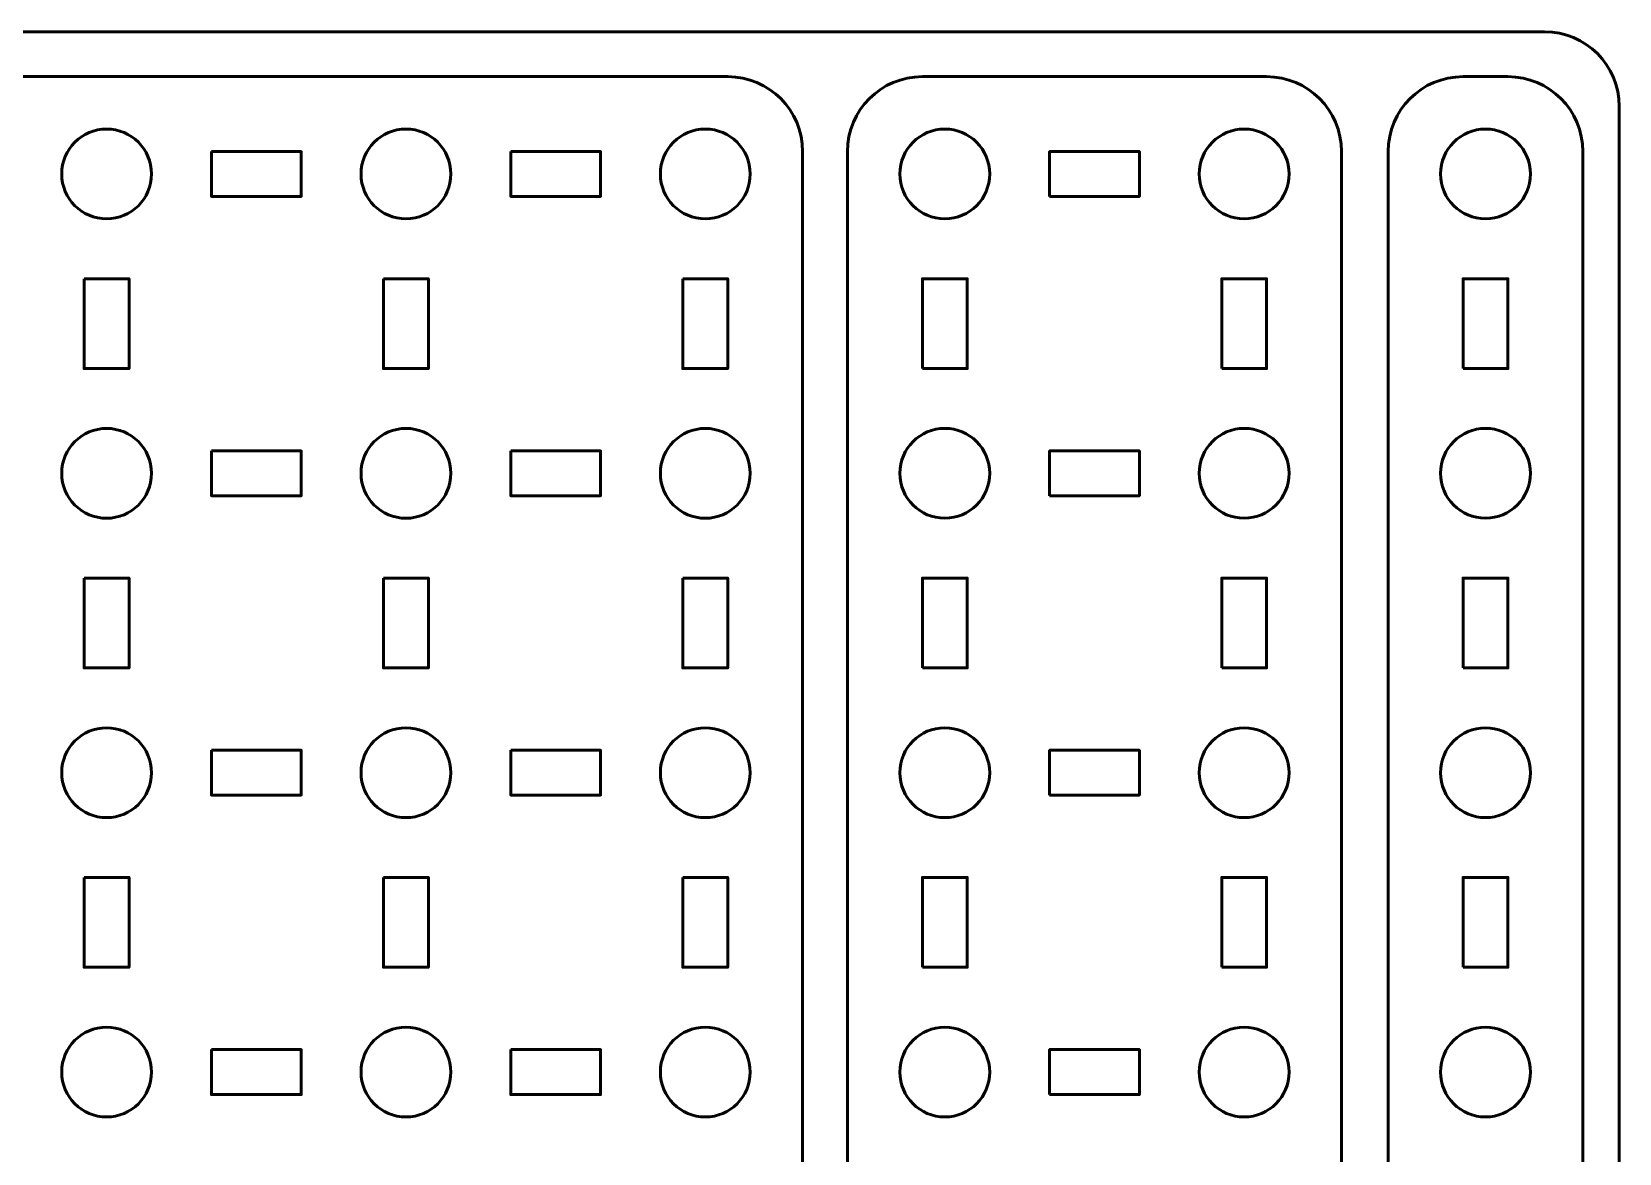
# Model space of a CAD drawing. Header units: centimetres. Extents: x -21 to 0, y -29.7 to 0.
# Drawn here: x -10.61 to 0, y -7.49 to 0 of the extents above; entities that cross this region are included whole.
import ezdxf

# ---------------------------------------------------------------- set-up
doc = ezdxf.new("R2010")
doc.units = ezdxf.units.CM
doc.header["$MEASUREMENT"] = 0
doc.layers.add('Layer 1', color=7, linetype='Continuous')

msp = doc.modelspace()

# ---------------------------------------------------------------- linework, layer by layer
at = {"layer": 'Layer 1', "color": 22, "lineweight": 53}
msp.add_open_spline([(-21.00003, -29.19996), (-21.00003, -29.19996), (-21.00003, -0.49992), (-21.00003, -0.49992), (-21.00003, -0.49992), (-21.00003, -0.22295), (-20.77694, 0.00004), (-20.49994, 0.00004), (-20.49994, 0.00004), (-20.49994, 0.00004), (-0.50008, 0.00004), (-0.50008, 0.00004), (-0.50008, 0.00004), (-0.22294, 0.00004), (0.00002, -0.22295), (0.00002, -0.49992), (0.00002, -0.49992), (0.00002, -0.49992), (0.00002, -29.19996), (0.00002, -29.19996), (0.00002, -29.19996), (0.00002, -29.47696), (-0.22294, -29.70005), (-0.50008, -29.70005), (-0.50008, -29.70005), (-0.50008, -29.70005), (-20.49994, -29.70005), (-20.49994, -29.70005), (-20.49994, -29.70005), (-20.77694, -29.70005), (-21.00003, -29.47696), (-21.00003, -29.19996)], degree=3, knots=[0, 0, 0, 0, 0.125, 0.125, 0.125, 0.125, 0.25, 0.25, 0.25, 0.25, 0.375, 0.375, 0.375, 0.375, 0.5, 0.5, 0.5, 0.5, 0.625, 0.625, 0.625, 0.625, 0.75, 0.75, 0.75, 0.75, 0.875, 0.875, 0.875, 0.875, 1, 1, 1, 1], dxfattribs=at)
at = {"layer": 'Layer 1', "color": 2, "lineweight": 53}
for points in [[(-20.25618, -0.29996), (-20.25618, -0.29996), (-5.9563, -0.29996), (-5.9563, -0.29996), (-5.9563, -0.29996), (-5.67916, -0.29996), (-5.4562, -0.52306), (-5.4562, -0.80006), (-5.4562, -0.80006), (-5.4562, -0.80006), (-5.4562, -15.09994), (-5.4562, -15.09994), (-5.4562, -15.09994), (-5.4562, -15.37708), (-5.67916, -15.60004), (-5.9563, -15.60004), (-5.9563, -15.60004), (-5.9563, -15.60004), (-20.25618, -15.60004), (-20.25618, -15.60004), (-20.25618, -15.60004), (-20.53318, -15.60004), (-20.75628, -15.37708), (-20.75628, -15.09994), (-20.75628, -15.09994), (-20.75628, -15.09994), (-20.75628, -0.80006), (-20.75628, -0.80006), (-20.75628, -0.80006), (-20.75628, -0.52306), (-20.53318, -0.29996), (-20.25618, -0.29996)], [(-5.15626, -15.09991), (-5.15626, -15.09991), (-5.15626, -0.80007), (-5.15626, -0.80007), (-5.15626, -0.80007), (-5.15626, -0.52294), (-4.93316, -0.29998), (-4.65616, -0.29998), (-4.65616, -0.29998), (-4.65616, -0.29998), (-2.35624, -0.29998), (-2.35624, -0.29998), (-2.35624, -0.29998), (-2.07923, -0.29998), (-1.85628, -0.52294), (-1.85628, -0.80007), (-1.85628, -0.80007), (-1.85628, -0.80007), (-1.85628, -15.09991), (-1.85628, -15.09991), (-1.85628, -15.09991), (-1.85628, -15.37691), (-2.07923, -15.60001), (-2.35624, -15.60001), (-2.35624, -15.60001), (-2.35624, -15.60001), (-4.65616, -15.60001), (-4.65616, -15.60001), (-4.65616, -15.60001), (-4.93316, -15.60001), (-5.15626, -15.37691), (-5.15626, -15.09991)], [(-1.54375, -15.09994), (-1.54375, -15.09994), (-1.54375, -0.80006), (-1.54375, -0.80006), (-1.54375, -0.80006), (-1.54375, -0.52292), (-1.32066, -0.29996), (-1.04366, -0.29996), (-1.04366, -0.29996), (-1.04366, -0.29996), (-0.74365, -0.29996), (-0.74365, -0.29996), (-0.74365, -0.29996), (-0.46669, -0.29996), (-0.24373, -0.52292), (-0.24373, -0.80006), (-0.24373, -0.80006), (-0.24373, -0.80006), (-0.24373, -15.09994), (-0.24373, -15.09994), (-0.24373, -15.09994), (-0.24373, -15.37694), (-0.46669, -15.60004), (-0.74365, -15.60004), (-0.74365, -15.60004), (-0.74365, -15.60004), (-1.04366, -15.60004), (-1.04366, -15.60004), (-1.04366, -15.60004), (-1.32066, -15.60004), (-1.54375, -15.37694), (-1.54375, -15.09994)]]:
    msp.add_open_spline(points, degree=3, knots=[0, 0, 0, 0, 0.125, 0.125, 0.125, 0.125, 0.25, 0.25, 0.25, 0.25, 0.375, 0.375, 0.375, 0.375, 0.5, 0.5, 0.5, 0.5, 0.625, 0.625, 0.625, 0.625, 0.75, 0.75, 0.75, 0.75, 0.875, 0.875, 0.875, 0.875, 1, 1, 1, 1], dxfattribs=at)
at = {"layer": 'Layer 1', "lineweight": 53}
for points in [[(-9.80627, -0.94999), (-9.80627, -1.11576), (-9.94061, -1.24999), (-10.10623, -1.24999), (-10.10623, -1.24999), (-10.2719, -1.24999), (-10.40624, -1.11576), (-10.40624, -0.94999), (-10.40624, -0.94999), (-10.40624, -0.78432), (-10.2719, -0.64999), (-10.10623, -0.64999), (-10.10623, -0.64999), (-9.94061, -0.64999), (-9.80627, -0.78432), (-9.80627, -0.94999)], [(-7.80616, -0.94999), (-7.80616, -1.11576), (-7.94053, -1.24999), (-8.10616, -1.24999), (-8.10616, -1.24999), (-8.27193, -1.24999), (-8.40616, -1.11576), (-8.40616, -0.94999), (-8.40616, -0.94999), (-8.40616, -0.78432), (-8.27193, -0.64999), (-8.10616, -0.64999), (-8.10616, -0.64999), (-7.94053, -0.64999), (-7.80616, -0.78432), (-7.80616, -0.94999)], [(-5.80623, -0.94999), (-5.80623, -1.11576), (-5.94056, -1.24999), (-6.10623, -1.24999), (-6.10623, -1.24999), (-6.27186, -1.24999), (-6.40623, -1.11576), (-6.40623, -0.94999), (-6.40623, -0.94999), (-6.40623, -0.78432), (-6.27186, -0.64999), (-6.10623, -0.64999), (-6.10623, -0.64999), (-5.94056, -0.64999), (-5.80623, -0.78432), (-5.80623, -0.94999)], [(-4.50623, -0.65001), (-4.34046, -0.65001), (-4.20623, -0.78434), (-4.20623, -0.95), (-4.20623, -0.95), (-4.20623, -1.11563), (-4.34046, -1.25), (-4.50623, -1.25), (-4.50623, -1.25), (-4.67189, -1.25), (-4.80623, -1.11563), (-4.80623, -0.95), (-4.80623, -0.95), (-4.80623, -0.78434), (-4.67189, -0.65001), (-4.50623, -0.65001)], [(-2.50617, -0.65001), (-2.34054, -0.65001), (-2.20616, -0.78434), (-2.20616, -0.95), (-2.20616, -0.95), (-2.20616, -1.11563), (-2.34054, -1.25), (-2.50617, -1.25), (-2.50617, -1.25), (-2.67194, -1.25), (-2.80617, -1.11563), (-2.80617, -0.95), (-2.80617, -0.95), (-2.80617, -0.78434), (-2.67194, -0.65001), (-2.50617, -0.65001)], [(-0.89373, -0.64999), (-0.72795, -0.64999), (-0.59372, -0.78432), (-0.59372, -0.94999), (-0.59372, -0.94999), (-0.59372, -1.11562), (-0.72795, -1.24999), (-0.89373, -1.24999), (-0.89373, -1.24999), (-1.05939, -1.24999), (-1.19373, -1.11562), (-1.19373, -0.94999), (-1.19373, -0.94999), (-1.19373, -0.78432), (-1.05939, -0.64999), (-0.89373, -0.64999)], [(-9.40622, -0.80006), (-9.40622, -0.80006), (-8.80621, -0.80006), (-8.80621, -0.80006), (-8.80621, -0.80006), (-8.80621, -0.80006), (-8.80621, -1.10006), (-8.80621, -1.10006), (-8.80621, -1.10006), (-8.80621, -1.10006), (-9.40622, -1.10006), (-9.40622, -1.10006), (-9.40622, -1.10006), (-9.40622, -1.10006), (-9.40622, -0.80006), (-9.40622, -0.80006)], [(-7.40625, -0.80006), (-7.40625, -0.80006), (-6.80625, -0.80006), (-6.80625, -0.80006), (-6.80625, -0.80006), (-6.80625, -0.80006), (-6.80625, -1.10006), (-6.80625, -1.10006), (-6.80625, -1.10006), (-6.80625, -1.10006), (-7.40625, -1.10006), (-7.40625, -1.10006), (-7.40625, -1.10006), (-7.40625, -1.10006), (-7.40625, -0.80006), (-7.40625, -0.80006)], [(-3.80621, -1.10007), (-3.80621, -1.10007), (-3.80621, -0.80007), (-3.80621, -0.80007), (-3.80621, -0.80007), (-3.80621, -0.80007), (-3.20622, -0.80007), (-3.20622, -0.80007), (-3.20622, -0.80007), (-3.20622, -0.80007), (-3.20622, -1.10007), (-3.20622, -1.10007), (-3.20622, -1.10007), (-3.20622, -1.10007), (-3.80621, -1.10007), (-3.80621, -1.10007)], [(-10.25617, -1.65001), (-10.25617, -1.65001), (-9.95616, -1.65001), (-9.95616, -1.65001), (-9.95616, -1.65001), (-9.95616, -1.65001), (-9.95616, -2.25001), (-9.95616, -2.25001), (-9.95616, -2.25001), (-9.95616, -2.25001), (-10.25617, -2.25001), (-10.25617, -2.25001), (-10.25617, -2.25001), (-10.25617, -2.25001), (-10.25617, -1.65001), (-10.25617, -1.65001)], [(-8.25623, -1.65001), (-8.25623, -1.65001), (-7.95623, -1.65001), (-7.95623, -1.65001), (-7.95623, -1.65001), (-7.95623, -1.65001), (-7.95623, -2.25001), (-7.95623, -2.25001), (-7.95623, -2.25001), (-7.95623, -2.25001), (-8.25623, -2.25001), (-8.25623, -2.25001), (-8.25623, -2.25001), (-8.25623, -2.25001), (-8.25623, -1.65001), (-8.25623, -1.65001)], [(-6.2563, -1.65001), (-6.2563, -1.65001), (-5.9563, -1.65001), (-5.9563, -1.65001), (-5.9563, -1.65001), (-5.9563, -1.65001), (-5.9563, -2.25001), (-5.9563, -2.25001), (-5.9563, -2.25001), (-5.9563, -2.25001), (-6.2563, -2.25001), (-6.2563, -2.25001), (-6.2563, -2.25001), (-6.2563, -2.25001), (-6.2563, -1.65001), (-6.2563, -1.65001)], [(-4.65616, -2.25002), (-4.65616, -2.25002), (-4.65616, -1.65002), (-4.65616, -1.65002), (-4.65616, -1.65002), (-4.65616, -1.65002), (-4.35616, -1.65002), (-4.35616, -1.65002), (-4.35616, -1.65002), (-4.35616, -1.65002), (-4.35616, -2.25002), (-4.35616, -2.25002), (-4.35616, -2.25002), (-4.35616, -2.25002), (-4.65616, -2.25002), (-4.65616, -2.25002)], [(-2.65624, -2.25002), (-2.65624, -2.25002), (-2.65624, -1.65002), (-2.65624, -1.65002), (-2.65624, -1.65002), (-2.65624, -1.65002), (-2.35624, -1.65002), (-2.35624, -1.65002), (-2.35624, -1.65002), (-2.35624, -1.65002), (-2.35624, -2.25002), (-2.35624, -2.25002), (-2.35624, -2.25002), (-2.35624, -2.25002), (-2.65624, -2.25002), (-2.65624, -2.25002)], [(-1.04366, -2.25001), (-1.04366, -2.25001), (-1.04366, -1.65001), (-1.04366, -1.65001), (-1.04366, -1.65001), (-1.04366, -1.65001), (-0.74365, -1.65001), (-0.74365, -1.65001), (-0.74365, -1.65001), (-0.74365, -1.65001), (-0.74365, -2.25001), (-0.74365, -2.25001), (-0.74365, -2.25001), (-0.74365, -2.25001), (-1.04366, -2.25001), (-1.04366, -2.25001)], [(-9.80627, -2.95006), (-9.80627, -3.11569), (-9.94061, -3.25006), (-10.10623, -3.25006), (-10.10623, -3.25006), (-10.2719, -3.25006), (-10.40624, -3.11569), (-10.40624, -2.95006), (-10.40624, -2.95006), (-10.40624, -2.78429), (-10.2719, -2.65006), (-10.10623, -2.65006), (-10.10623, -2.65006), (-9.94061, -2.65006), (-9.80627, -2.78429), (-9.80627, -2.95006)], [(-7.80616, -2.95006), (-7.80616, -3.11569), (-7.94053, -3.25006), (-8.10616, -3.25006), (-8.10616, -3.25006), (-8.27193, -3.25006), (-8.40616, -3.11569), (-8.40616, -2.95006), (-8.40616, -2.95006), (-8.40616, -2.78429), (-8.27193, -2.65006), (-8.10616, -2.65006), (-8.10616, -2.65006), (-7.94053, -2.65006), (-7.80616, -2.78429), (-7.80616, -2.95006)], [(-5.80623, -2.95006), (-5.80623, -3.11569), (-5.94056, -3.25006), (-6.10623, -3.25006), (-6.10623, -3.25006), (-6.27186, -3.25006), (-6.40623, -3.11569), (-6.40623, -2.95006), (-6.40623, -2.95006), (-6.40623, -2.78429), (-6.27186, -2.65006), (-6.10623, -2.65006), (-6.10623, -2.65006), (-5.94056, -2.65006), (-5.80623, -2.78429), (-5.80623, -2.95006)], [(-4.50623, -2.64993), (-4.34046, -2.64993), (-4.20623, -2.7843), (-4.20623, -2.94993), (-4.20623, -2.94993), (-4.20623, -3.1157), (-4.34046, -3.24993), (-4.50623, -3.24993), (-4.50623, -3.24993), (-4.67189, -3.24993), (-4.80623, -3.1157), (-4.80623, -2.94993), (-4.80623, -2.94993), (-4.80623, -2.7843), (-4.67189, -2.64993), (-4.50623, -2.64993)], [(-2.50617, -2.64993), (-2.34054, -2.64993), (-2.20616, -2.7843), (-2.20616, -2.94993), (-2.20616, -2.94993), (-2.20616, -3.1157), (-2.34054, -3.24993), (-2.50617, -3.24993), (-2.50617, -3.24993), (-2.67194, -3.24993), (-2.80617, -3.1157), (-2.80617, -2.94993), (-2.80617, -2.94993), (-2.80617, -2.7843), (-2.67194, -2.64993), (-2.50617, -2.64993)], [(-0.89373, -2.64992), (-0.72795, -2.64992), (-0.59372, -2.78429), (-0.59372, -2.94992), (-0.59372, -2.94992), (-0.59372, -3.11569), (-0.72795, -3.24992), (-0.89373, -3.24992), (-0.89373, -3.24992), (-1.05939, -3.24992), (-1.19373, -3.11569), (-1.19373, -2.94992), (-1.19373, -2.94992), (-1.19373, -2.78429), (-1.05939, -2.64992), (-0.89373, -2.64992)], [(-9.40622, -2.79999), (-9.40622, -2.79999), (-8.80621, -2.79999), (-8.80621, -2.79999), (-8.80621, -2.79999), (-8.80621, -2.79999), (-8.80621, -3.09999), (-8.80621, -3.09999), (-8.80621, -3.09999), (-8.80621, -3.09999), (-9.40622, -3.09999), (-9.40622, -3.09999), (-9.40622, -3.09999), (-9.40622, -3.09999), (-9.40622, -2.79999), (-9.40622, -2.79999)], [(-7.40625, -2.79999), (-7.40625, -2.79999), (-6.80625, -2.79999), (-6.80625, -2.79999), (-6.80625, -2.79999), (-6.80625, -2.79999), (-6.80625, -3.09999), (-6.80625, -3.09999), (-6.80625, -3.09999), (-6.80625, -3.09999), (-7.40625, -3.09999), (-7.40625, -3.09999), (-7.40625, -3.09999), (-7.40625, -3.09999), (-7.40625, -2.79999), (-7.40625, -2.79999)], [(-3.80621, -3.1), (-3.80621, -3.1), (-3.80621, -2.8), (-3.80621, -2.8), (-3.80621, -2.8), (-3.80621, -2.8), (-3.20622, -2.8), (-3.20622, -2.8), (-3.20622, -2.8), (-3.20622, -2.8), (-3.20622, -3.1), (-3.20622, -3.1), (-3.20622, -3.1), (-3.20622, -3.1), (-3.80621, -3.1), (-3.80621, -3.1)], [(-10.25617, -3.64997), (-10.25617, -3.64997), (-9.95616, -3.64997), (-9.95616, -3.64997), (-9.95616, -3.64997), (-9.95616, -3.64997), (-9.95616, -4.24998), (-9.95616, -4.24998), (-9.95616, -4.24998), (-9.95616, -4.24998), (-10.25617, -4.24998), (-10.25617, -4.24998), (-10.25617, -4.24998), (-10.25617, -4.24998), (-10.25617, -3.64997), (-10.25617, -3.64997)], [(-8.25623, -3.64997), (-8.25623, -3.64997), (-7.95623, -3.64997), (-7.95623, -3.64997), (-7.95623, -3.64997), (-7.95623, -3.64997), (-7.95623, -4.24998), (-7.95623, -4.24998), (-7.95623, -4.24998), (-7.95623, -4.24998), (-8.25623, -4.24998), (-8.25623, -4.24998), (-8.25623, -4.24998), (-8.25623, -4.24998), (-8.25623, -3.64997), (-8.25623, -3.64997)], [(-6.2563, -3.64997), (-6.2563, -3.64997), (-5.9563, -3.64997), (-5.9563, -3.64997), (-5.9563, -3.64997), (-5.9563, -3.64997), (-5.9563, -4.24998), (-5.9563, -4.24998), (-5.9563, -4.24998), (-5.9563, -4.24998), (-6.2563, -4.24998), (-6.2563, -4.24998), (-6.2563, -4.24998), (-6.2563, -4.24998), (-6.2563, -3.64997), (-6.2563, -3.64997)], [(-4.65616, -4.24998), (-4.65616, -4.24998), (-4.65616, -3.64998), (-4.65616, -3.64998), (-4.65616, -3.64998), (-4.65616, -3.64998), (-4.35616, -3.64998), (-4.35616, -3.64998), (-4.35616, -3.64998), (-4.35616, -3.64998), (-4.35616, -4.24998), (-4.35616, -4.24998), (-4.35616, -4.24998), (-4.35616, -4.24998), (-4.65616, -4.24998), (-4.65616, -4.24998)], [(-2.65624, -4.24998), (-2.65624, -4.24998), (-2.65624, -3.64998), (-2.65624, -3.64998), (-2.65624, -3.64998), (-2.65624, -3.64998), (-2.35624, -3.64998), (-2.35624, -3.64998), (-2.35624, -3.64998), (-2.35624, -3.64998), (-2.35624, -4.24998), (-2.35624, -4.24998), (-2.35624, -4.24998), (-2.35624, -4.24998), (-2.65624, -4.24998), (-2.65624, -4.24998)], [(-1.04366, -4.24998), (-1.04366, -4.24998), (-1.04366, -3.64997), (-1.04366, -3.64997), (-1.04366, -3.64997), (-1.04366, -3.64997), (-0.74365, -3.64997), (-0.74365, -3.64997), (-0.74365, -3.64997), (-0.74365, -3.64997), (-0.74365, -4.24998), (-0.74365, -4.24998), (-0.74365, -4.24998), (-0.74365, -4.24998), (-1.04366, -4.24998), (-1.04366, -4.24998)], [(-9.80627, -4.95), (-9.80627, -5.11566), (-9.94061, -5.25), (-10.10623, -5.25), (-10.10623, -5.25), (-10.2719, -5.25), (-10.40624, -5.11566), (-10.40624, -4.95), (-10.40624, -4.95), (-10.40624, -4.78437), (-10.2719, -4.64999), (-10.10623, -4.64999), (-10.10623, -4.64999), (-9.94061, -4.64999), (-9.80627, -4.78437), (-9.80627, -4.95)], [(-7.80616, -4.95), (-7.80616, -5.11566), (-7.94053, -5.25), (-8.10616, -5.25), (-8.10616, -5.25), (-8.27193, -5.25), (-8.40616, -5.11566), (-8.40616, -4.95), (-8.40616, -4.95), (-8.40616, -4.78437), (-8.27193, -4.64999), (-8.10616, -4.64999), (-8.10616, -4.64999), (-7.94053, -4.64999), (-7.80616, -4.78437), (-7.80616, -4.95)], [(-5.80623, -4.95), (-5.80623, -5.11566), (-5.94056, -5.25), (-6.10623, -5.25), (-6.10623, -5.25), (-6.27186, -5.25), (-6.40623, -5.11566), (-6.40623, -4.95), (-6.40623, -4.95), (-6.40623, -4.78437), (-6.27186, -4.64999), (-6.10623, -4.64999), (-6.10623, -4.64999), (-5.94056, -4.64999), (-5.80623, -4.78437), (-5.80623, -4.95)], [(-4.50623, -4.65003), (-4.34046, -4.65003), (-4.20623, -4.78437), (-4.20623, -4.94999), (-4.20623, -4.94999), (-4.20623, -5.11566), (-4.34046, -5.25), (-4.50623, -5.25), (-4.50623, -5.25), (-4.67189, -5.25), (-4.80623, -5.11566), (-4.80623, -4.94999), (-4.80623, -4.94999), (-4.80623, -4.78437), (-4.67189, -4.65003), (-4.50623, -4.65003)], [(-2.50617, -4.65003), (-2.34054, -4.65003), (-2.20616, -4.78437), (-2.20616, -4.94999), (-2.20616, -4.94999), (-2.20616, -5.11566), (-2.34054, -5.25), (-2.50617, -5.25), (-2.50617, -5.25), (-2.67194, -5.25), (-2.80617, -5.11566), (-2.80617, -4.94999), (-2.80617, -4.94999), (-2.80617, -4.78437), (-2.67194, -4.65003), (-2.50617, -4.65003)], [(-0.89373, -4.65003), (-0.72795, -4.65003), (-0.59372, -4.78437), (-0.59372, -4.94999), (-0.59372, -4.94999), (-0.59372, -5.11566), (-0.72795, -5.25), (-0.89373, -5.25), (-0.89373, -5.25), (-1.05939, -5.25), (-1.19373, -5.11566), (-1.19373, -4.94999), (-1.19373, -4.94999), (-1.19373, -4.78437), (-1.05939, -4.65003), (-0.89373, -4.65003)], [(-9.40622, -4.79992), (-9.40622, -4.79992), (-8.80621, -4.79992), (-8.80621, -4.79992), (-8.80621, -4.79992), (-8.80621, -4.79992), (-8.80621, -5.09993), (-8.80621, -5.09993), (-8.80621, -5.09993), (-8.80621, -5.09993), (-9.40622, -5.09993), (-9.40622, -5.09993), (-9.40622, -5.09993), (-9.40622, -5.09993), (-9.40622, -4.79992), (-9.40622, -4.79992)], [(-7.40625, -4.79992), (-7.40625, -4.79992), (-6.80625, -4.79992), (-6.80625, -4.79992), (-6.80625, -4.79992), (-6.80625, -4.79992), (-6.80625, -5.09993), (-6.80625, -5.09993), (-6.80625, -5.09993), (-6.80625, -5.09993), (-7.40625, -5.09993), (-7.40625, -5.09993), (-7.40625, -5.09993), (-7.40625, -5.09993), (-7.40625, -4.79992), (-7.40625, -4.79992)], [(-3.80621, -5.09993), (-3.80621, -5.09993), (-3.80621, -4.79992), (-3.80621, -4.79992), (-3.80621, -4.79992), (-3.80621, -4.79992), (-3.20622, -4.79992), (-3.20622, -4.79992), (-3.20622, -4.79992), (-3.20622, -4.79992), (-3.20622, -5.09993), (-3.20622, -5.09993), (-3.20622, -5.09993), (-3.20622, -5.09993), (-3.80621, -5.09993), (-3.80621, -5.09993)], [(-10.25617, -5.65005), (-10.25617, -5.65005), (-9.95616, -5.65005), (-9.95616, -5.65005), (-9.95616, -5.65005), (-9.95616, -5.65005), (-9.95616, -6.25005), (-9.95616, -6.25005), (-9.95616, -6.25005), (-9.95616, -6.25005), (-10.25617, -6.25005), (-10.25617, -6.25005), (-10.25617, -6.25005), (-10.25617, -6.25005), (-10.25617, -5.65005), (-10.25617, -5.65005)], [(-8.25623, -5.65005), (-8.25623, -5.65005), (-7.95623, -5.65005), (-7.95623, -5.65005), (-7.95623, -5.65005), (-7.95623, -5.65005), (-7.95623, -6.25005), (-7.95623, -6.25005), (-7.95623, -6.25005), (-7.95623, -6.25005), (-8.25623, -6.25005), (-8.25623, -6.25005), (-8.25623, -6.25005), (-8.25623, -6.25005), (-8.25623, -5.65005), (-8.25623, -5.65005)], [(-6.2563, -5.65005), (-6.2563, -5.65005), (-5.9563, -5.65005), (-5.9563, -5.65005), (-5.9563, -5.65005), (-5.9563, -5.65005), (-5.9563, -6.25005), (-5.9563, -6.25005), (-5.9563, -6.25005), (-5.9563, -6.25005), (-6.2563, -6.25005), (-6.2563, -6.25005), (-6.2563, -6.25005), (-6.2563, -6.25005), (-6.2563, -5.65005), (-6.2563, -5.65005)], [(-4.65616, -6.25005), (-4.65616, -6.25005), (-4.65616, -5.65005), (-4.65616, -5.65005), (-4.65616, -5.65005), (-4.65616, -5.65005), (-4.35616, -5.65005), (-4.35616, -5.65005), (-4.35616, -5.65005), (-4.35616, -5.65005), (-4.35616, -6.25005), (-4.35616, -6.25005), (-4.35616, -6.25005), (-4.35616, -6.25005), (-4.65616, -6.25005), (-4.65616, -6.25005)], [(-2.65624, -6.25005), (-2.65624, -6.25005), (-2.65624, -5.65005), (-2.65624, -5.65005), (-2.65624, -5.65005), (-2.65624, -5.65005), (-2.35624, -5.65005), (-2.35624, -5.65005), (-2.35624, -5.65005), (-2.35624, -5.65005), (-2.35624, -6.25005), (-2.35624, -6.25005), (-2.35624, -6.25005), (-2.35624, -6.25005), (-2.65624, -6.25005), (-2.65624, -6.25005)], [(-1.04366, -6.25005), (-1.04366, -6.25005), (-1.04366, -5.65005), (-1.04366, -5.65005), (-1.04366, -5.65005), (-1.04366, -5.65005), (-0.74365, -5.65005), (-0.74365, -5.65005), (-0.74365, -5.65005), (-0.74365, -5.65005), (-0.74365, -6.25005), (-0.74365, -6.25005), (-0.74365, -6.25005), (-0.74365, -6.25005), (-1.04366, -6.25005), (-1.04366, -6.25005)], [(-9.80627, -6.94996), (-9.80627, -7.11573), (-9.94061, -7.24997), (-10.10623, -7.24997), (-10.10623, -7.24997), (-10.2719, -7.24997), (-10.40624, -7.11573), (-10.40624, -6.94996), (-10.40624, -6.94996), (-10.40624, -6.7843), (-10.2719, -6.64996), (-10.10623, -6.64996), (-10.10623, -6.64996), (-9.94061, -6.64996), (-9.80627, -6.7843), (-9.80627, -6.94996)], [(-7.80616, -6.94996), (-7.80616, -7.11573), (-7.94053, -7.24997), (-8.10616, -7.24997), (-8.10616, -7.24997), (-8.27193, -7.24997), (-8.40616, -7.11573), (-8.40616, -6.94996), (-8.40616, -6.94996), (-8.40616, -6.7843), (-8.27193, -6.64996), (-8.10616, -6.64996), (-8.10616, -6.64996), (-7.94053, -6.64996), (-7.80616, -6.7843), (-7.80616, -6.94996)], [(-5.80623, -6.94996), (-5.80623, -7.11573), (-5.94056, -7.24997), (-6.10623, -7.24997), (-6.10623, -7.24997), (-6.27186, -7.24997), (-6.40623, -7.11573), (-6.40623, -6.94996), (-6.40623, -6.94996), (-6.40623, -6.7843), (-6.27186, -6.64996), (-6.10623, -6.64996), (-6.10623, -6.64996), (-5.94056, -6.64996), (-5.80623, -6.7843), (-5.80623, -6.94996)], [(-4.50623, -6.64996), (-4.34046, -6.64996), (-4.20623, -6.78433), (-4.20623, -6.94996), (-4.20623, -6.94996), (-4.20623, -7.11573), (-4.34046, -7.24996), (-4.50623, -7.24996), (-4.50623, -7.24996), (-4.67189, -7.24996), (-4.80623, -7.11573), (-4.80623, -6.94996), (-4.80623, -6.94996), (-4.80623, -6.78433), (-4.67189, -6.64996), (-4.50623, -6.64996)], [(-2.50617, -6.64996), (-2.34054, -6.64996), (-2.20616, -6.78433), (-2.20616, -6.94996), (-2.20616, -6.94996), (-2.20616, -7.11573), (-2.34054, -7.24996), (-2.50617, -7.24996), (-2.50617, -7.24996), (-2.67194, -7.24996), (-2.80617, -7.11573), (-2.80617, -6.94996), (-2.80617, -6.94996), (-2.80617, -6.78433), (-2.67194, -6.64996), (-2.50617, -6.64996)], [(-0.89373, -6.64996), (-0.72795, -6.64996), (-0.59372, -6.78433), (-0.59372, -6.94996), (-0.59372, -6.94996), (-0.59372, -7.11573), (-0.72795, -7.24996), (-0.89373, -7.24996), (-0.89373, -7.24996), (-1.05939, -7.24996), (-1.19373, -7.11573), (-1.19373, -6.94996), (-1.19373, -6.94996), (-1.19373, -6.78433), (-1.05939, -6.64996), (-0.89373, -6.64996)], [(-9.40622, -6.80003), (-9.40622, -6.80003), (-8.80621, -6.80003), (-8.80621, -6.80003), (-8.80621, -6.80003), (-8.80621, -6.80003), (-8.80621, -7.10003), (-8.80621, -7.10003), (-8.80621, -7.10003), (-8.80621, -7.10003), (-9.40622, -7.10003), (-9.40622, -7.10003), (-9.40622, -7.10003), (-9.40622, -7.10003), (-9.40622, -6.80003), (-9.40622, -6.80003)], [(-7.40625, -6.80003), (-7.40625, -6.80003), (-6.80625, -6.80003), (-6.80625, -6.80003), (-6.80625, -6.80003), (-6.80625, -6.80003), (-6.80625, -7.10003), (-6.80625, -7.10003), (-6.80625, -7.10003), (-6.80625, -7.10003), (-7.40625, -7.10003), (-7.40625, -7.10003), (-7.40625, -7.10003), (-7.40625, -7.10003), (-7.40625, -6.80003), (-7.40625, -6.80003)], [(-3.80621, -7.10003), (-3.80621, -7.10003), (-3.80621, -6.80003), (-3.80621, -6.80003), (-3.80621, -6.80003), (-3.80621, -6.80003), (-3.20622, -6.80003), (-3.20622, -6.80003), (-3.20622, -6.80003), (-3.20622, -6.80003), (-3.20622, -7.10003), (-3.20622, -7.10003), (-3.20622, -7.10003), (-3.20622, -7.10003), (-3.80621, -7.10003), (-3.80621, -7.10003)]]:
    msp.add_open_spline(points, degree=3, knots=[0, 0, 0, 0, 0.25, 0.25, 0.25, 0.25, 0.5, 0.5, 0.5, 0.5, 0.75, 0.75, 0.75, 0.75, 1, 1, 1, 1], dxfattribs=at)

doc.saveas('drawing.dxf')
